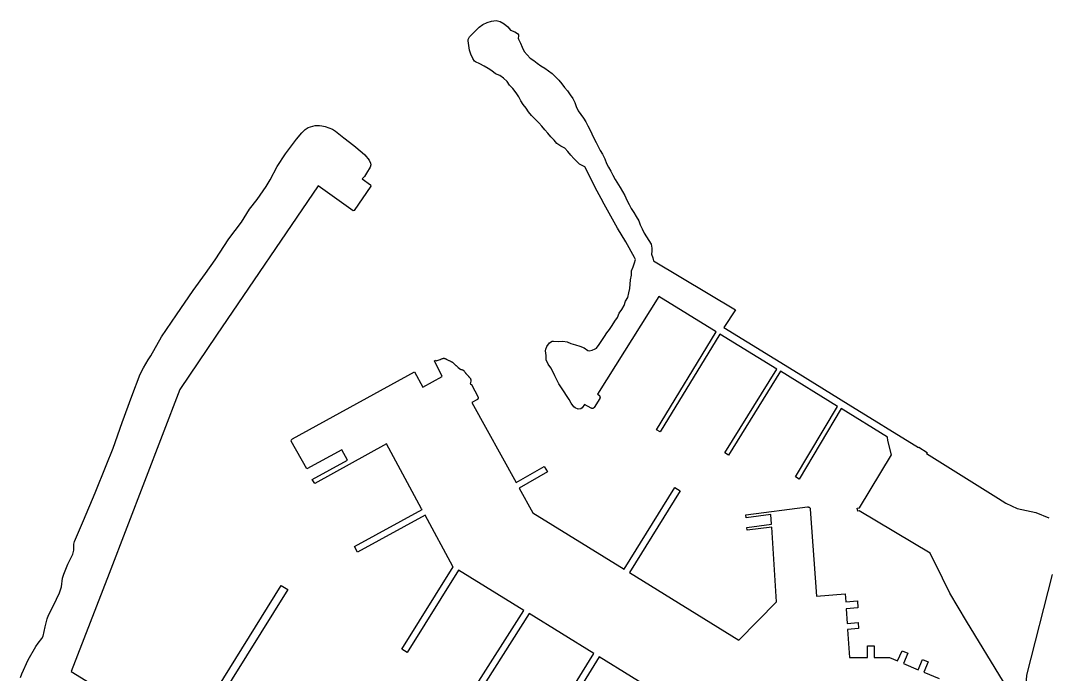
# Model space of a CAD drawing. Header units: metres. Extents: x 3 to 1005126, y 39 to 4383651.
# Drawn here: x 478101.5 to 478581.5, y 4372335.1 to 4372640.2 of the extents above; entities that cross this region are included whole.
import ezdxf

# ---------------------------------------------------------------- set-up
doc = ezdxf.new("R2010")
doc.units = ezdxf.units.M
doc.header["$MEASUREMENT"] = 0
doc.layers.add('TM_Llucmajor', color=7, linetype='Continuous')

msp = doc.modelspace()

# ---------------------------------------------------------------- linework, layer by layer
at = {"layer": 'TM_Llucmajor', "linetype": 'Continuous', "flags": 128}
for points in [[(478560.52, 4372331.63), (478543.28, 4372359.96), (478535.41, 4372372.98), (478532.05, 4372379.91), (478526.27, 4372391.69), (478493.19, 4372411.43), (478492.46, 4372411.29), (478492.28, 4372412.69), (478493.23, 4372412.81), (478508.23, 4372437.53), (478506.55, 4372444.3), (478506.34, 4372445.8), (478484.73, 4372459.14), (478465.08, 4372426.21), (478463.41, 4372427.23), (478482.96, 4372460.18), (478456.37, 4372476.56), (478432.05, 4372437.46), (478430.41, 4372438.44), (478454.65, 4372477.6), (478428.1, 4372493.94), (478400.28, 4372448.23), (478398.52, 4372449.24), (478426.42, 4372494.91), (478399.53, 4372511.45), (478370.91, 4372465.83), (478371.69, 4372465.34), (478371.76, 4372465.28), (478371.83, 4372465.21), (478371.89, 4372465.14), (478371.95, 4372465.06), (478372, 4372464.97), (478372.04, 4372464.88), (478372.08, 4372464.78), (478372.11, 4372464.68), (478372.12, 4372464.58), (478372.13, 4372464.48), (478372.13, 4372464.38), (478372.12, 4372464.28), (478372.11, 4372464.18), (478372.08, 4372464.08), (478372.05, 4372463.99), (478372.01, 4372463.91), (478369.45, 4372459.7), (478369.39, 4372459.62), (478369.33, 4372459.55), (478369.26, 4372459.48), (478369.18, 4372459.41), (478369.09, 4372459.35), (478369, 4372459.3), (478368.9, 4372459.26), (478368.79, 4372459.23), (478368.63, 4372459.2), (478368.52, 4372459.2), (478368.42, 4372459.21), (478368.31, 4372459.22), (478368.21, 4372459.25), (478368.12, 4372459.28), (478368.03, 4372459.32), (478364.96, 4372461.07), (478363.79, 4372459.5), (478363.24, 4372459.08), (478361.85, 4372458.94), (478360.54, 4372459.52), (478359.93, 4372460.01), (478358.64, 4372461.62), (478357.69, 4372463.42), (478356.44, 4372465.21), (478355.4, 4372467.02), (478354.22, 4372468.83), (478352.94, 4372470.65), (478351.92, 4372472.5), (478351, 4372474.42), (478350.14, 4372476.43), (478349.17, 4372478.18), (478347.89, 4372479.89), (478346.96, 4372481.84), (478347.05, 4372483.94), (478346.67, 4372486.12), (478346.79, 4372486.81), (478347.37, 4372488.15), (478348.53, 4372489.81), (478349.74, 4372490.54), (478350.41, 4372490.67), (478352.65, 4372490.51), (478354.69, 4372490.65), (478356.73, 4372490.33), (478358.54, 4372489.46), (478360.67, 4372488.96), (478362.67, 4372488.21), (478364.68, 4372487.47), (478366.42, 4372486.31), (478367.11, 4372486.14), (478368.54, 4372486.33), (478369.85, 4372486.96), (478370.43, 4372487.41), (478371.78, 4372488.97), (478373, 4372490.94), (478374.29, 4372492.75), (478375.36, 4372494.45), (478376.57, 4372496.06), (478377.8, 4372497.98), (478379, 4372499.98), (478380.23, 4372501.61), (478381.14, 4372503.7), (478382.38, 4372505.39), (478383.33, 4372507.28), (478383.96, 4372509.29), (478385.15, 4372510.99), (478385.52, 4372513.12), (478386.13, 4372515.15), (478386.19, 4372517.22), (478386.34, 4372519.3), (478386.85, 4372521.34), (478386.78, 4372523.37), (478387.56, 4372525.23), (478388.18, 4372527.21), (478388.7, 4372528.77), (478388.16, 4372529.64), (478384.2, 4372536.97), (478380.35, 4372543.4), (478374.11, 4372554.58), (478372.6, 4372557.26), (478369.8, 4372562.33), (478366.14, 4372569.91), (478365.03, 4372572), (478363.23, 4372572.87), (478362.56, 4372573.27), (478361.41, 4372574.34), (478359.97, 4372575.91), (478358.54, 4372577.46), (478357.14, 4372579.2), (478355.71, 4372580.66), (478353.87, 4372581.56), (478352.04, 4372582.79), (478350.73, 4372584.37), (478349.16, 4372585.91), (478347.71, 4372587.66), (478346.32, 4372589.23), (478344.91, 4372591), (478343.52, 4372592.46), (478341.87, 4372594.16), (478340.18, 4372595.87), (478338.74, 4372597.56), (478337.58, 4372599.28), (478336.18, 4372601.07), (478335.22, 4372602.83), (478334.23, 4372604.69), (478332.9, 4372606.48), (478331.46, 4372608.48), (478329.84, 4372610.04), (478328.7, 4372611.78), (478327.11, 4372613.3), (478325.32, 4372614.58), (478323.32, 4372615.41), (478321.6, 4372616.7), (478319.93, 4372617.81), (478318.05, 4372619), (478316.08, 4372620.1), (478314.06, 4372620.9), (478313.53, 4372621.34), (478312.75, 4372622.47), (478311.82, 4372624.51), (478311.18, 4372626.45), (478310.9, 4372628.65), (478310.56, 4372630.7), (478310.61, 4372631.37), (478311.26, 4372632.6), (478312.75, 4372634.22), (478314.28, 4372635.83), (478315.74, 4372637.22), (478317.4, 4372638.38), (478319.39, 4372639.37), (478321.42, 4372640.02), (478323.57, 4372640.23), (478325.58, 4372639.79), (478327.4, 4372638.71), (478329.01, 4372637.32), (478330.38, 4372635.82), (478332.32, 4372634.99), (478333.53, 4372634.17), (478334.01, 4372633.61), (478334.13, 4372632.93), (478333.95, 4372631.95), (478334.03, 4372631.5), (478334.94, 4372629.63), (478335.78, 4372627.81), (478336.66, 4372625.78), (478338.14, 4372624.23), (478339.54, 4372622.71), (478341.2, 4372621.54), (478342.81, 4372620.31), (478344.53, 4372619.03), (478346.4, 4372618.01), (478348.13, 4372616.77), (478349.78, 4372615.49), (478351.3, 4372613.95), (478352.83, 4372612.43), (478354.27, 4372610.75), (478355.53, 4372608.98), (478356.93, 4372607.38), (478358.21, 4372605.57), (478359.5, 4372603.8), (478360.38, 4372602), (478361.05, 4372600.1), (478361.95, 4372598.17), (478363.11, 4372596.33), (478364.37, 4372594.75), (478365.49, 4372592.98), (478366.44, 4372591.16), (478367.3, 4372589.35), (478368.24, 4372587.34), (478369.19, 4372585.28), (478370.28, 4372583.38), (478371.2, 4372581.42), (478372.26, 4372579.59), (478373.28, 4372577.85), (478374.31, 4372575.68), (478375.22, 4372573.59), (478376.09, 4372571.75), (478377.14, 4372570.01), (478378.14, 4372568.04), (478379.18, 4372566.07), (478381.54, 4372562.31), (478382.59, 4372560.5), (478383.68, 4372558.51), (478384.69, 4372556.34), (478385.8, 4372554.38), (478386.61, 4372552.47), (478387.94, 4372550.64), (478389.02, 4372548.77), (478390.29, 4372546.84), (478390.92, 4372544.9), (478391.89, 4372543.04), (478392.78, 4372540.96), (478393.89, 4372539.28), (478394.89, 4372537.51), (478396, 4372535.82), (478396.28, 4372534), (478396.38, 4372532.68), (478396.12, 4372531.17), (478396.78, 4372529.48), (478397.02, 4372528.68), (478397.06, 4372528.12), (478435.37, 4372505.22), (478429.94, 4372497), (478464.61, 4372475.68), (478488.08, 4372461.23), (478520.92, 4372441.04), (478521, 4372441.16), (478524.83, 4372438.58), (478524.53, 4372438.13), (478558.23, 4372417.24), (478561.61, 4372414.92), (478566.99, 4372412.51), (478575.57, 4372410.59), (478581.76, 4372408.2)], [(478101.54, 4372333.7), (478102.07, 4372335.26), (478105.08, 4372341.85), (478108.65, 4372348.05), (478109.84, 4372349.66), (478111.49, 4372351.76), (478112.09, 4372352.94), (478113.1, 4372357.25), (478114.03, 4372360.97), (478114.66, 4372362.79), (478116.97, 4372367.27), (478119.79, 4372373.13), (478120.59, 4372376), (478121.18, 4372380), (478121.71, 4372381.92), (478123.69, 4372386.57), (478126.02, 4372391.18), (478126.36, 4372393.1), (478126.37, 4372395.79), (478126.67, 4372397.05), (478130.91, 4372406.94), (478136.32, 4372419.83), (478141.54, 4372432.55), (478144.75, 4372440.73), (478148.95, 4372452.65), (478153.5, 4372464.89), (478157.38, 4372475.17), (478158.88, 4372478.09), (478161.19, 4372481.83), (478162.31, 4372483.71), (478167.34, 4372492.66), (478174.33, 4372502.95), (478182.21, 4372514.25), (478187.9, 4372522.15), (478192.45, 4372528.54), (478198.76, 4372538.41), (478204.7, 4372546.15), (478208.42, 4372552.24), (478212, 4372556.7), (478216.19, 4372562.74), (478218.15, 4372565.86), (478221.4, 4372572.09), (478225.32, 4372578.03), (478230.36, 4372584.83), (478232.95, 4372587.89), (478234.47, 4372589.32), (478235.9, 4372590.27), (478236.92, 4372590.71), (478239.07, 4372591.22), (478241.19, 4372591.3), (478242.27, 4372591.18), (478243.84, 4372590.8), (478247.17, 4372589.5), (478248.68, 4372588.57), (478252.45, 4372585.53), (478257.2, 4372581.99), (478261.13, 4372578.67), (478262.29, 4372577.57), (478264.35, 4372575.11), (478265.02, 4372573.65), (478265.12, 4372572.87), (478264.86, 4372571.79), (478263.03, 4372569.08), (478262.13, 4372567.52), (478261.13, 4372566.29), (478264.96, 4372563.5), (478265.08, 4372562.99), (478257.3, 4372551.55), (478256.83, 4372551.42), (478240.56, 4372563.05), (478193.1, 4372493.43), (478175.85, 4372468.04), (478142.89, 4372382.2), (478125.17, 4372336.48), (478178.05, 4372303.91), (478223.3, 4372376.49), (478226.32, 4372374.67), (478181.06, 4372302.06)], [(478312.24, 4372326.78), (478336.55, 4372364.97), (478306.02, 4372383.78), (478282.14, 4372345.31), (478279.53, 4372346.86), (478303.53, 4372385.31), (478303.39, 4372385.4), (478290.42, 4372409.43), (478258.89, 4372392.18), (478257.46, 4372394.79), (478289.01, 4372412.04), (478288.81, 4372412.42), (478272.35, 4372442.72), (478238.92, 4372424.22), (478237.77, 4372426.11), (478254.22, 4372435.12), (478251.58, 4372439.86), (478235.15, 4372431.04), (478227.96, 4372443.98), (478228.04, 4372444.48), (478228.58, 4372445.05), (478285.55, 4372476.22), (478289.34, 4372469.14), (478298.44, 4372474.04), (478294.8, 4372481.39), (478295.47, 4372481.75), (478295.69, 4372481.36), (478297.54, 4372482.07), (478297.64, 4372482.11), (478297.83, 4372482.19), (478298.22, 4372482.36), (478298.42, 4372482.44), (478298.56, 4372482.49), (478298.72, 4372482.54), (478298.82, 4372482.56), (478298.96, 4372482.59), (478299.07, 4372482.61), (478299.17, 4372482.62), (478299.27, 4372482.62), (478299.41, 4372482.6), (478299.53, 4372482.58), (478299.61, 4372482.56), (478299.76, 4372482.51), (478299.91, 4372482.45), (478300.01, 4372482.41), (478300.08, 4372482.39), (478300.21, 4372482.33), (478300.36, 4372482.25), (478300.46, 4372482.2), (478300.66, 4372482.1), (478301.25, 4372481.77), (478301.55, 4372481.61), (478301.69, 4372481.54), (478301.97, 4372481.4), (478302.35, 4372481.23), (478302.54, 4372481.14), (478302.72, 4372481.04), (478302.81, 4372480.99), (478302.99, 4372480.89), (478303.08, 4372480.84), (478303.21, 4372480.75), (478303.34, 4372480.66), (478303.4, 4372480.61), (478303.58, 4372480.46), (478303.69, 4372480.36), (478303.77, 4372480.29), (478303.92, 4372480.15), (478304.13, 4372479.94), (478304.56, 4372479.51), (478304.78, 4372479.29), (478304.89, 4372479.19), (478305.35, 4372478.77), (478305.57, 4372478.56), (478305.92, 4372478.24), (478306.44, 4372477.78), (478306.5, 4372477.73), (478306.63, 4372477.65), (478306.77, 4372477.58), (478306.86, 4372477.54), (478306.93, 4372477.52), (478307.07, 4372477.48), (478307.17, 4372477.45), (478307.38, 4372477.4), (478307.57, 4372477.36), (478307.66, 4372477.33), (478307.8, 4372477.29), (478307.88, 4372477.26), (478307.99, 4372477.22), (478308.07, 4372477.18), (478308.17, 4372477.13), (478308.23, 4372477.09), (478308.31, 4372477.03), (478308.37, 4372476.97), (478308.42, 4372476.91), (478308.53, 4372476.8), (478308.63, 4372476.68), (478308.7, 4372476.6), (478308.83, 4372476.43), (478309.02, 4372476.18), (478309.27, 4372475.85), (478309.39, 4372475.68), (478309.52, 4372475.52), (478309.59, 4372475.44), (478309.69, 4372475.32), (478309.84, 4372475.15), (478309.94, 4372475.04), (478310.15, 4372474.83), (478310.43, 4372474.54), (478310.57, 4372474.4), (478310.71, 4372474.25), (478310.78, 4372474.17), (478310.92, 4372474.01), (478310.99, 4372473.93), (478311.09, 4372473.81), (478311.26, 4372473.58), (478311.35, 4372473.47), (478311.43, 4372473.35), (478311.47, 4372473.29), (478311.54, 4372473.17), (478311.58, 4372473.11), (478311.63, 4372473.01), (478311.69, 4372472.89), (478311.72, 4372472.82), (478311.76, 4372472.73), (478311.79, 4372472.63), (478311.83, 4372472.5), (478311.85, 4372472.39), (478311.86, 4372472.3), (478311.87, 4372472.2), (478311.86, 4372472.05), (478311.84, 4372471.93), (478311.56, 4372470.65), (478311.64, 4372470.63), (478311.72, 4372470.6), (478311.79, 4372470.58), (478311.86, 4372470.54), (478311.93, 4372470.5), (478312, 4372470.45), (478312.06, 4372470.4), (478312.12, 4372470.35), (478315.19, 4372464.51), (478315.21, 4372464.42), (478315.22, 4372464.33), (478315.23, 4372464.24), (478315.23, 4372464.14), (478315.22, 4372464.05), (478315.2, 4372463.95), (478315.18, 4372463.86), (478315.14, 4372463.77), (478315.1, 4372463.68), (478315.06, 4372463.59), (478315, 4372463.51), (478314.94, 4372463.44), (478314.88, 4372463.37), (478314.81, 4372463.3), (478314.73, 4372463.25), (478314.66, 4372463.2), (478312.25, 4372461.92), (478332.93, 4372424.61), (478346.04, 4372432.05), (478347.59, 4372429.57), (478334.36, 4372422.04), (478334.41, 4372421.94), (478340.72, 4372410.42), (478383.33, 4372384.18), (478407.02, 4372422.26), (478409.54, 4372420.75), (478385.84, 4372382.63), (478436.88, 4372351.08), (478454.61, 4372368.91), (478452.34, 4372403.86), (478440.83, 4372402.41), (478440.66, 4372403.67), (478452.26, 4372405.12), (478451.91, 4372409.68), (478440.35, 4372408.21), (478440.23, 4372409.6), (478469.04, 4372413.22), (478469.14, 4372413.23), (478469.25, 4372413.23), (478469.36, 4372413.22), (478469.46, 4372413.2), (478469.57, 4372413.17), (478469.68, 4372413.12), (478469.78, 4372413.07), (478469.88, 4372413), (478469.97, 4372412.93), (478470.05, 4372412.85), (478470.12, 4372412.76), (478470.19, 4372412.66), (478470.24, 4372412.56), (478470.28, 4372412.46), (478470.31, 4372412.36), (478470.33, 4372412.26), (478473.24, 4372371.61), (478486.62, 4372372.64), (478486.87, 4372368.98), (478492.29, 4372369.34), (478492.51, 4372366.07), (478487.09, 4372365.7), (478487.55, 4372358.87), (478492.66, 4372359.22), (478492.85, 4372356.42), (478487.74, 4372356.07), (478488.63, 4372343), (478497.09, 4372342.97), (478497.11, 4372348.34), (478500.12, 4372348.33), (478500.1, 4372342.96), (478507.37, 4372342.93), (478511.12, 4372341.34), (478513.15, 4372346.1), (478515.86, 4372344.95), (478513.84, 4372340.18), (478520.65, 4372337.28), (478522.67, 4372342.04), (478525.39, 4372340.88), (478523.36, 4372336.13), (478530.53, 4372333.08)], [(478583.2, 4372381.67), (478571.3, 4372334.79), (478571.08, 4372332.44), (478571.09, 4372330.12), (478571.8, 4372327.68), (478587.23, 4372295.24)], [(478345.66, 4372306.48), (478369.21, 4372344.83), (478339.07, 4372363.42), (478314.7, 4372325.25)], [(478401.95, 4372324.63), (478371.76, 4372343.26), (478348.11, 4372304.85)]]:
    msp.add_lwpolyline(points, dxfattribs=at)

doc.saveas('drawing.dxf')
